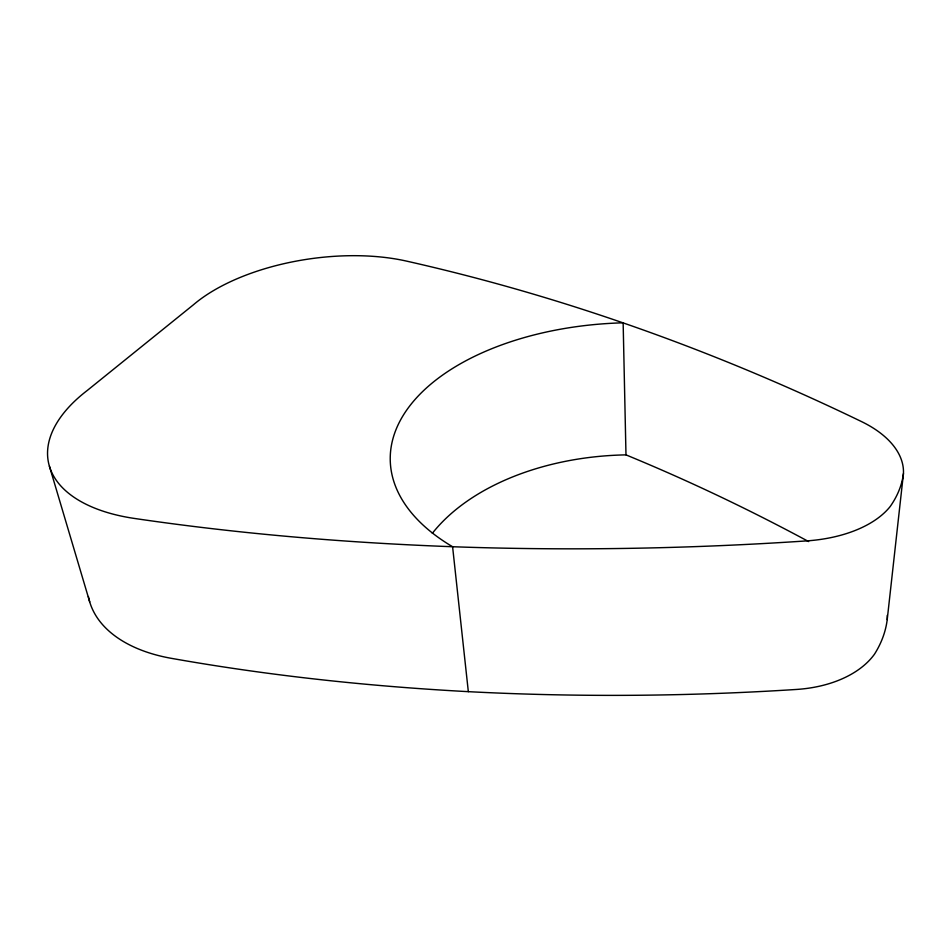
<?xml version="1.0" encoding="UTF-8"?>
<svg xmlns="http://www.w3.org/2000/svg" width="951" height="951" viewBox="0 0 951 951"><rect width="100%" height="100%" fill="white"/><g stroke="black" fill="none" stroke-linecap="round" stroke-linejoin="round"><path stroke-width="1.43" d="M88.395 596.539A159.019 93.531 -12.3 0 0 170.93 658.258C269.228 675.709 368.667 686.313 468.332 691.662A1113.918 431.528 -2.2 0 0 796.474 689.451A105.68 67.509 4.7 0 0 874.516 654.133A187.513 119.457 1.9 0 0 887.224 619.553L903.45 473.574A112.646 62.707 2.9 0 0 861.499 421.578C716.483 351.418 563.895 296.557 406.659 261.133A152.41 72.454 -8.1 0 0 193.374 304.819L87.254 390.469A169.801 87.23 -11.1 0 0 134.15 518.402C239.652 533.915 346.057 542.771 452.593 546.73A1171.204 389.91 -2.6 0 0 806.389 540.917A113.549 63.812 2.9 0 0 890.243 506.455A201.232 112.598 0.6 0 0 903.45 473.574M432.325 533.333A221.203 140.189 -0.6 0 1 625.984 454.875C688.346 480.54 749.293 509.593 808.659 541.571M49.416 466.204L89.703 601.876M468.332 691.662L452.593 546.73A237.132 131.844 -1.4 0 1 409.453 406.303A237.132 131.844 -1.4 0 1 623.143 322.817L625.984 454.875M887.247 615.38A104.895 66.415 4.7 0 1 887.224 619.553"/></g></svg>
